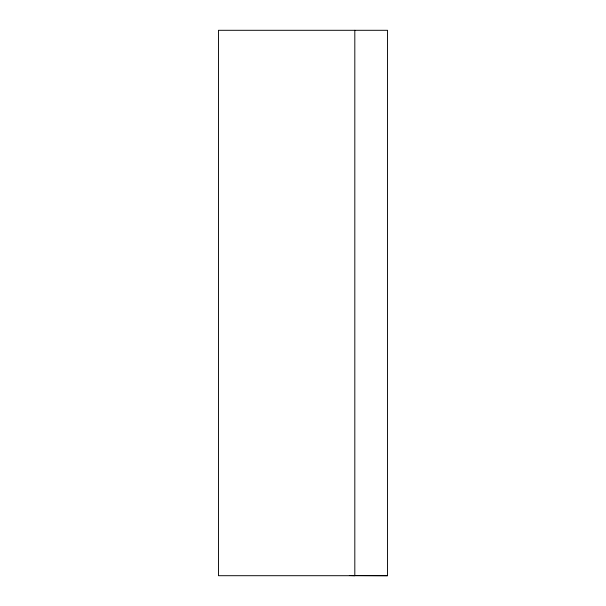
<?xml version="1.0" encoding="UTF-8"?>
<svg xmlns="http://www.w3.org/2000/svg" width="606" height="606" viewBox="0 0 606 606"><rect width="100%" height="100%" fill="white"/><g stroke="black" fill="none" stroke-linecap="round" stroke-linejoin="round"><path stroke-width="0.91" d="M387.537 575.7L218.463 575.7L218.463 30.3L387.537 30.3L387.537 575.7L349.359 575.518L354.813 575.7L354.813 30.3"/></g></svg>
